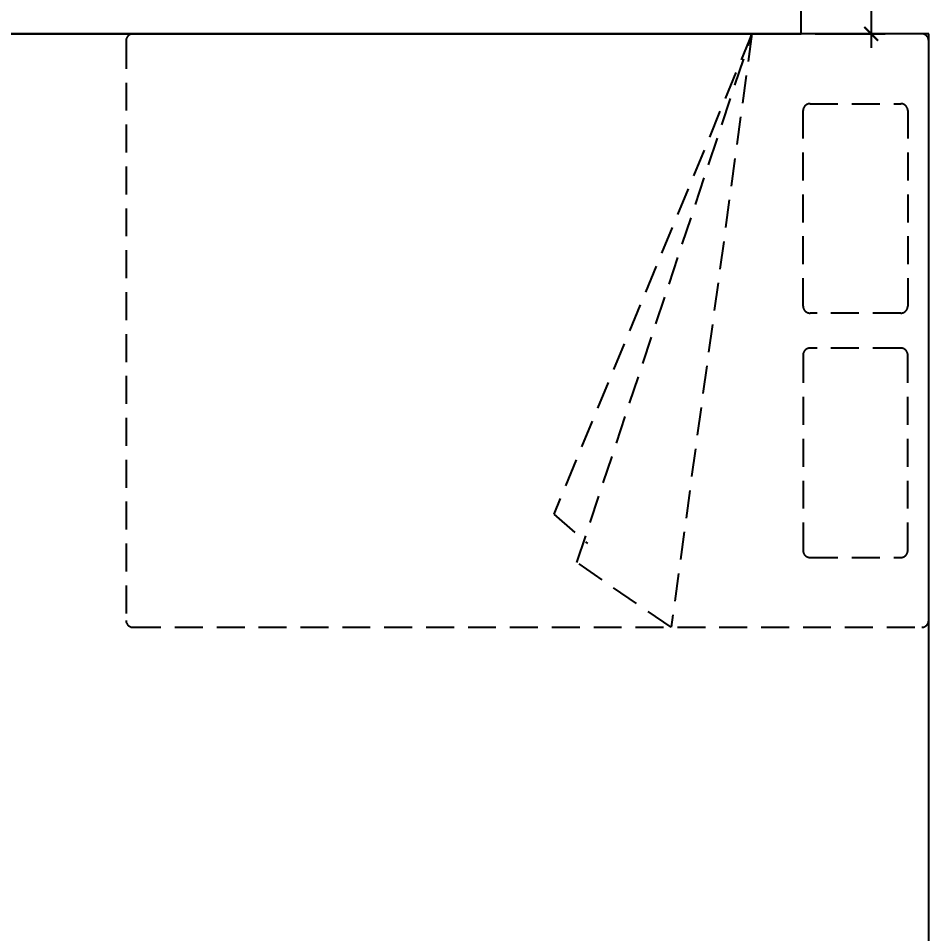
# Model space of a CAD drawing. Header units: inches. Extents: x 3778 to 56227, y -16914 to 35091.
# Drawn here: x 37001 to 39610, y 14227 to 16849 of the extents above; entities that cross this region are included whole.
import ezdxf

# ---------------------------------------------------------------- set-up
doc = ezdxf.new("R2010")
doc.units = ezdxf.units.IN
doc.header["$LTSCALE"] = 100
doc.header["$MEASUREMENT"] = 0
doc.header["$PDSIZE"] = 700.071425
doc.linetypes.add('DH-HID2', pattern=[1.2, 0.8, -0.4])
for name, color, linetype in [('06-LIGHT', 4, 'Continuous'), ('07-DIM WAL', 5, 'Continuous'), ('7', 7, 'Continuous'), ('FU-FURM', 251, 'DH-HID2'), ('RC-LIGHT', 7, 'Continuous'), ('도면층2', 2, 'Continuous')]:
    doc.layers.add(name, color=color, linetype=linetype)
doc.styles.add('HY 울릉도 L', font='')
doc.styles.get('HY 울릉도 L').set_extended_font_data('HY울릉도L')
doc.dimstyles.new('40', dxfattribs={"dimscale": 40, "dimtxt": 2, "dimasz": 1, "dimexe": 1, "dimexo": 1, "dimgap": 1, "dimtad": 1, "dimdec": 0, "dimrnd": 0.05, "dimdsep": 46, "dimlunit": 6, "dimtxsty": 'HY 울릉도 L', "dimblk": 'ARCHTICK', "dimcen": 2.5, "dimdle": 1, "dimclrd": 133, "dimclre": 133, "dimclrt": 30, "dimadec": 0, "dimazin": 0, "dimtfac": 1, "dimtdec": 0, "dimtix": 1, "dimtmove": 2, "dimatfit": 3, "dimldrblk": 'ARCHTICK', "dimfxl": 0, "dimlwd": -1, "dimlwe": -1, "dimarcsym": 0})

# ---------------------------------------------------------------- blocks, each defined once
blk = doc.blocks.new('FSFF')
at = {"layer": '도면층2'}
for p, q in [((45322.4, 6832.4), (45322.4, 7032.4)), ((45687.4, 6832.4), (45322.4, 6832.4)), ((45687.4, 3432.4), (45687.4, 6832.4))]:
    blk.add_line(p, q, dxfattribs=at)
blk = doc.blocks.new('CJWSWJDEH')
at = {"layer": 'FU-FURM', "color": 8}
for p, q in [((39103.3, 16804.4), (38535.8, 15428.4)), ((38601.8, 15290.4), (39103.3, 16804.4)), ((39103.3, 16804.4), (38871.8, 15104.4)), ((38535.8, 15428.4), (38631.8, 15344.4)), ((38871.8, 15104.4), (38601.8, 15290.4))]:
    blk.add_line(p, q, dxfattribs=at)
for points in [[(37309.8, 16784.4), (37309.8, 15124.4, 0.414214), (37329.8, 15104.4), (39589.8, 15104.4, 0.414214), (39609.8, 15124.4), (39609.8, 16784.4, 0.414214), (39589.8, 16804.4), (37329.8, 16804.4, 0.414214)], [(39249.8, 16024.4), (39249.8, 16584.4, -0.414214), (39269.8, 16604.4), (39529.8, 16604.4, -0.414214), (39549.8, 16584.4), (39549.8, 16024.4, -0.414214), (39529.8, 16004.4), (39269.8, 16004.4, -0.414214)], [(39249.8, 15884.4), (39249.8, 15324.4, 0.414214), (39269.8, 15304.4), (39529.8, 15304.4, 0.414214), (39549.8, 15324.4), (39549.8, 15884.4, 0.414214), (39529.8, 15904.4), (39269.8, 15904.4, 0.414214)]]:
    blk.add_lwpolyline(points, format="xyb", close=True, dxfattribs=at)
at = {"layer": 'RC-LIGHT', "color": 8}
blk.add_lwpolyline([(36009.8, 16804.4), (39244.8, 16804.4)], dxfattribs=at)
at = {"layer": '07-DIM WAL'}
blk.add_blockref('FSFF', (-6077.6, 9972), dxfattribs=at)
blk = doc.blocks.new('_ArchTick')
at = {"color": 0, "linetype": 'ByBlock', "const_width": 0.15}
blk.add_lwpolyline([(-0.5, -0.5), (0.5, 0.5)], dxfattribs=at)
blk = doc.blocks.new('*D197')
at = {"layer": '07-DIM WAL', "color": 133}
for p, q in [((39444.8, 18229.4), (39444.8, 16764.4)), ((39284.8, 18189.4), (39484.8, 18189.4)), ((39284.8, 16804.4), (39484.8, 16804.4))]:
    blk.add_line(p, q, dxfattribs=at)
at = {"layer": 'Defpoints', "color": 0}
for p in [(39244.8, 18189.4), (39244.8, 16804.4), (39444.8, 16804.4)]:
    blk.add_point(p, dxfattribs=at)
at = {"layer": '07-DIM WAL', "color": 133, "xscale": 40, "yscale": 40, "zscale": 40}
for p, rotation in [((39444.8, 18189.4), 90), ((39444.8, 16804.4), 270)]:
    blk.add_blockref('_ArchTick', p, dxfattribs=dict(at, rotation=rotation))
at = {"layer": '07-DIM WAL', "color": 30, "insert": (39356.8, 17496.9), "char_height": 80, "attachment_point": 5, "rotation": 90, "style": 'HY 울릉도 L'}
blk.add_mtext('1,385', dxfattribs=at)

msp = doc.modelspace()

# ---------------------------------------------------------------- linework, layer by layer
at = {"layer": '06-LIGHT'}
msp.add_line((39244.8, 16804.4), (36144.8, 16804.4), dxfattribs=at)

# ---------------------------------------------------------------- block references
at = {"layer": '7'}
msp.add_blockref('CJWSWJDEH', (0, 0), dxfattribs=at)

# ---------------------------------------------------------------- dimensions: what is measured, and where the dimension line sits
at = {"layer": '07-DIM WAL'}
dim = msp.add_linear_dim(base=(39444.8, 16804.4), p1=(39244.8, 18189.4), p2=(39244.8, 16804.4), angle=90, dimstyle='40', override={"dimfxl": 1.25}, dxfattribs=at)
dim.commit()
dim.dimension.update_dxf_attribs({"geometry": '*D197', "text_midpoint": (39356.8, 17496.9)})

doc.saveas('drawing.dxf')
